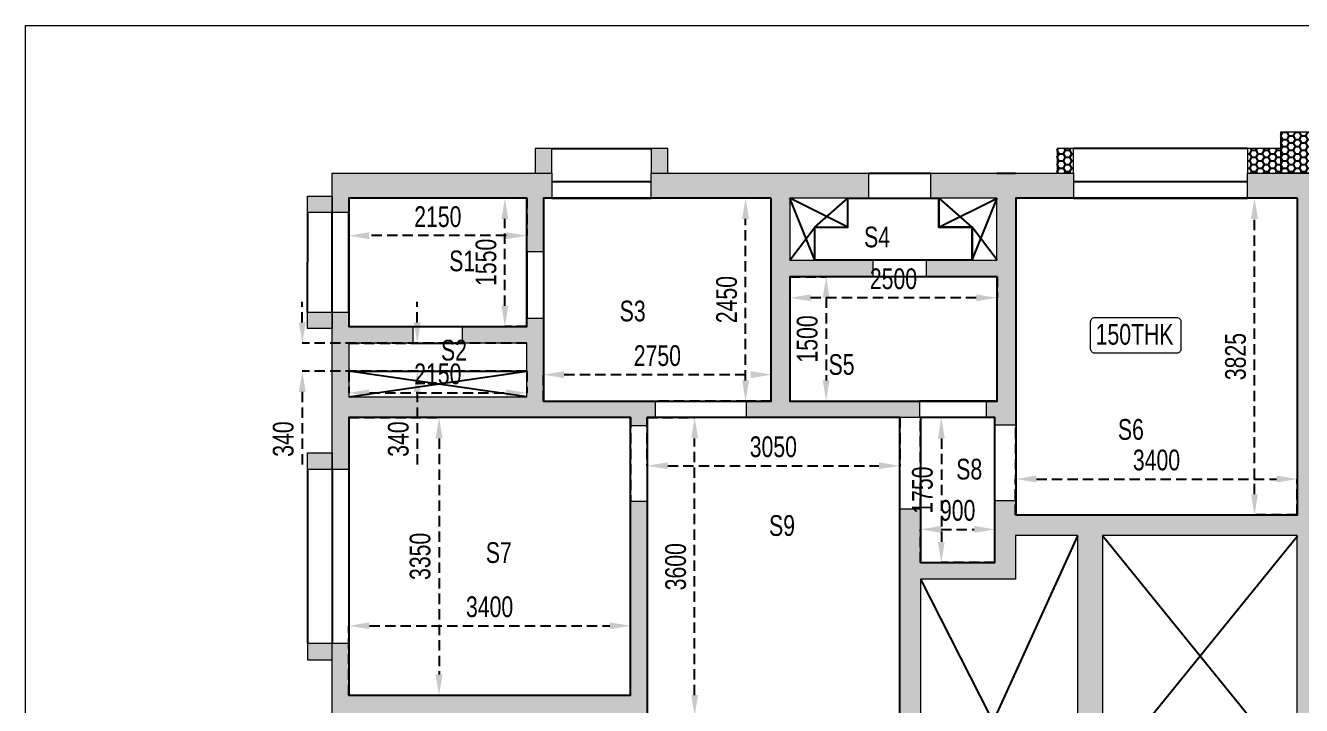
# Model space of a CAD drawing. Header units: millimetres. Extents: x 352 to 36305, y 188 to 51036.
# Drawn here: x 352 to 15754, y 42827 to 51036 of the extents above; entities that cross this region are included whole.
import ezdxf

# ---------------------------------------------------------------- set-up
doc = ezdxf.new("R2010")
doc.units = ezdxf.units.MM
doc.linetypes.add('HIDDEN', pattern=[0.375, 0.25, -0.125])
for name, color, linetype in [('$1$S-Non-Strl-RCW Hatch', 7, 'Continuous'), ('S-BEAM', 4, 'HIDDEN'), ('S-BEAM 1', 6, 'Continuous'), ('S-CUTOUT', 25, 'Continuous'), ('S-WALL HATCH', 251, 'Continuous')]:
    doc.layers.add(name, color=color, linetype=linetype)
for name, color, linetype, lineweight in [('A-WALL', 1, 'Continuous', 25), ("S-BEAM NO'S", 2, 'Continuous', 20), ('S-GENERAL', 252, 'Continuous', 20), ('s-text', 20, 'Continuous', 13), ('S-WALL', 100, 'Continuous', 20)]:
    doc.layers.add(name, color=color, linetype=linetype, lineweight=lineweight)
doc.styles.add('Dim.s & Anno.(Misc.)', font='ARIALN.TTF')
doc.styles.add('SOBHA', font='swisscl.ttf')
doc.dimstyles.new('S-100-2', dxfattribs={"dimscale": 100, "dimtxt": 2.5, "dimasz": 2.5, "dimexe": 0, "dimexo": 0, "dimgap": 1, "dimtad": 1, "dimdec": 0, "dimzin": 0, "dimdsep": 46, "dimtxsty": 'SOBHA', "dimcen": 0.0895, "dimclrd": 8, "dimclre": 8, "dimclrt": 2, "dimadec": 0, "dimazin": 0, "dimtfac": 1, "dimtdec": 0, "dimtofl": 0, "dimtmove": 0, "dimatfit": 3, "dimfxl": 0.18, "dimtolj": 1, "dimtzin": 0, "dimlwd": -1, "dimlwe": -1, "dimarcsym": 1})
pattern_1 = [(0, (-1181694.055, 214942.476), (75, 43.3012702), [50, -100]), (120, (-1181694.055, 214942.476), (-75, 43.3012702), [50, -100]), (60, (-1181694.055, 214942.476), (2e-14, 86.6025404), [-100, 50])]

# ---------------------------------------------------------------- blocks, each defined once
blk = doc.blocks.new('W02-TP-WALLS')
at = {"layer": 'S-WALL HATCH', "ltscale": 7.5, "transparency": 33554687}
h = blk.add_hatch(color=251, dxfattribs=at)
h.dxf.hatch_style = 1
h.paths.add_polyline_path([(457715, -262390), (457615, -262390), (457615, -261440), (457415, -261440), (457415, -262390), (455915, -262390), (455915, -259990), (455915, -259790), (455715, -259790), (455715, -262390), (452215, -262390), (452215, -261640), (452015, -261640), (452015, -262390), (452015, -262690), (457715, -262690)])
h.paths.add_polyline_path([(459965, -260140), (459115, -260140), (459115, -258540), (458865, -258540), (458865, -259790), (457665, -259790), (457665, -258540), (457415, -258540), (457415, -258765), (457415, -259790), (456825, -259790), (456825, -259990), (457415, -259990), (457415, -260790), (457615, -260790), (457615, -259990), (458865, -259990), (458865, -260390), (459765, -260390), (459765, -262390), (459248, -262390), (459248, -262690), (459965, -262690), (460140, -262690), (460140, -262490), (459965, -262490), (459965, -260340)])
h.paths.add_polyline_path([(456405, -258540), (455815, -258540), (455815, -256800), (455615, -256800), (455615, -258540), (452215, -258540), (452215, -257915), (452015, -257915), (452015, -259540), (452215, -259540), (452215, -258765), (456405, -258765)])
h.paths.add_polyline_path([(461815, -255140), (461565, -255140), (461565, -255390), (461565, -255640), (461565, -257190), (459115, -257190), (459115, -256600), (458865, -256600), (458865, -257440), (459115, -257440), (461565, -257440), (461565, -258790), (461815, -258790)])
h.paths.add_polyline_path([(460765, -255390), (459115, -255390), (459115, -253340), (461565, -253340), (461565, -253640), (461815, -253640), (461815, -253140), (462531, -253140), (462531, -252890), (461365, -252890), (461165, -252890), (461165, -253090), (459065, -253090), (458865, -253090), (458865, -255790), (459115, -255790), (459115, -255640), (460765, -255640)])
h.paths.add_polyline_path([(455815, -254940), (454015, -254940), (453815, -254940), (452015, -254940), (452015, -255190), (452015, -255815), (452215, -255815), (452215, -255190), (455615, -255190), (455615, -255890), (455815, -255890), (455815, -255190)])
h.paths.add_polyline_path([(457615, -251290), (457515, -251290), (457515, -250665), (457315, -250665), (457315, -251290), (452015, -251290), (452015, -251540), (452015, -252440), (452265, -252440), (452265, -252240), (452265, -251540), (453815, -251540), (453815, -252240), (453815, -252440), (453815, -252590), (454015, -252590), (454015, -251540), (457615, -251540)])
h.paths.add_polyline_path([(461365, -247890), (461365, -247640), (461365, -247365), (461165, -247365), (461165, -247640), (457315, -247640), (457315, -247890), (457315, -248565), (457515, -248565), (457515, -247890), (461165, -247890), (461165, -251290), (458525, -251290), (458525, -251540), (458865, -251540), (459065, -251540), (461165, -251540), (461165, -251541), (461365, -251541), (461365, -251540), (461365, -251290)])
h.paths.add_polyline_path([(473615, -261965), (473415, -261965), (473415, -262390), (471815, -262390), (471615, -262390), (469265, -262390), (469265, -258515), (469915, -258515), (469915, -258315), (469215, -258315), (469215, -258200), (469015, -258200), (469015, -258315), (469015, -261240), (468115, -261240), (468115, -261440), (469015, -261440), (469015, -262490), (468415, -262490), (468215, -262490), (468215, -262690), (469015, -262690), (473615, -262690)])
h.paths.add_polyline_path([(476465, -260090), (476465, -259690), (476265, -259690), (476265, -260090), (474565, -260090), (474565, -259640), (474365, -259640), (474365, -260090), (471815, -260090), (471815, -258540), (472605, -258540), (472605, -258315), (472515, -258315), (472515, -256550), (472315, -256550), (472315, -258315), (471615, -258315), (471015, -258315), (471015, -258515), (471615, -258515), (471615, -260090), (471615, -260340), (471815, -260340), (473415, -260340), (473415, -260765), (473615, -260765), (473615, -260340), (474365, -260340), (476465, -260340)])
h.paths.add_polyline_path([(476465, -257665), (476265, -257665), (476265, -258315), (474365, -258315), (473415, -258315), (473415, -258540), (474365, -258540), (474365, -258990), (474565, -258990), (474565, -258540), (476265, -258540), (476265, -258940), (476465, -258940)], flags=17)
h.paths.add_polyline_path([(476465, -254690), (474715, -254690), (474515, -254690), (472315, -254690), (472315, -254915), (472315, -255640), (472515, -255640), (472515, -254915), (476265, -254915), (476265, -255565), (476465, -255565), (476465, -254915)])
h.paths.add_polyline_path([(469215, -254480), (469015, -254480), (469015, -255140), (467315, -255140), (467315, -253090), (467415, -253090), (467415, -252890), (467315, -252890), (465215, -252890), (464331, -252890), (464331, -253140), (465215, -253140), (465465, -253140), (467065, -253140), (467065, -254190), (466265, -254190), (466265, -254390), (467065, -254390), (467065, -256940), (466915, -256940), (466915, -257190), (469015, -257190), (469015, -257290), (469215, -257290), (469215, -257190), (469215, -256940), (469215, -256840), (469015, -256840), (469015, -256940), (467315, -256940), (467315, -255340), (469015, -255340), (469015, -256030), (469215, -256030)])
h.paths.add_polyline_path([(465465, -257190), (466205, -257190), (466205, -256940), (465465, -256940), (465465, -254390), (465465, -254190), (465465, -254065), (465215, -254065), (465215, -262690), (465465, -262690), (465465, -261440), (465465, -261240)])
h.paths.add_polyline_path([(476465, -250390), (476265, -250390), (476265, -251040), (471475, -251040), (471475, -251290), (474515, -251290), (474715, -251290), (476465, -251290)])
h.paths.add_polyline_path([(476465, -247390), (471015, -247390), (470815, -247390), (470815, -247640), (472415, -247640), (472415, -248090), (470615, -248090), (470615, -248290), (472415, -248290), (472415, -249840), (471375, -249840), (471375, -250040), (472615, -250040), (472615, -247640), (476265, -247640), (476265, -248290), (476465, -248290)])
h.paths.add_polyline_path([(476465, -243340), (476215, -243340), (476215, -244040), (473615, -244040), (473415, -244040), (471015, -244040), (470815, -244040), (470815, -244290), (471015, -244290), (476465, -244290)])
h.paths.add_polyline_path([(474715, -241665), (476215, -241665), (476215, -241840), (476465, -241840), (476465, -241365), (474665, -241365), (474465, -241365), (474465, -242265), (473415, -242265), (470715, -242265), (470715, -242490), (470815, -242490), (470815, -243080), (471015, -243080), (471015, -242490), (473415, -242490), (473615, -242490), (474715, -242490)])
h.paths.add_polyline_path([(476465, -238615), (476465, -238015), (476265, -238015), (476265, -238615), (474465, -238615), (472865, -238615), (472865, -236300), (472665, -236300), (472665, -238865), (474465, -238865), (474665, -238865), (476465, -238865)])
h.paths.add_polyline_path([(476465, -234390), (476265, -234390), (476265, -235041), (472665, -235041), (472465, -235041), (472465, -235265), (472665, -235265), (472865, -235265), (476265, -235265), (476265, -235915), (476465, -235915)])
h.paths.add_polyline_path([(476465, -231340), (472465, -231340), (470765, -231340), (470765, -231640), (472465, -231640), (472465, -232990), (471365, -232990), (471365, -232440), (470715, -232440), (470715, -232640), (471165, -232640), (471165, -234130), (471365, -234130), (471365, -233240), (472465, -233240), (472465, -234030), (472665, -234030), (472665, -231640), (476265, -231640), (476265, -232290), (476465, -232290)])
h.paths.add_polyline_path([(471365, -235040), (471165, -235040), (469615, -235040), (469615, -232640), (470065, -232640), (470065, -232440), (469615, -232440), (469615, -231640), (470015, -231640), (470015, -231340), (469615, -231340), (469365, -231340), (469365, -232290), (468865, -232290), (468865, -232490), (469365, -232490), (469365, -232640), (469365, -233990), (469365, -234190), (469365, -235040), (469365, -235390), (469615, -235390), (469615, -235265), (471365, -235265)])
h.paths.add_polyline_path([(463965, -232490), (464515, -232490), (464515, -232290), (463965, -232290), (463965, -231340), (463065, -231340), (463065, -231640), (463665, -231640), (463665, -235465), (460265, -235465), (460265, -235290), (460015, -235290), (460015, -236040), (459115, -236040), (459115, -235390), (458865, -235390), (458865, -240165), (459115, -240165), (460515, -240165), (460515, -240855), (460715, -240855), (460715, -240665), (461415, -240665), (461415, -240365), (461315, -240365), (461315, -239815), (461015, -239815), (461015, -239965), (460715, -239965), (459115, -239965), (459115, -236240), (460015, -236240), (460265, -236240), (460265, -235715), (461015, -235715), (461015, -239315), (461315, -239315), (461315, -238815), (461315, -238615), (461315, -235715), (463665, -235715), (463665, -238615), (463665, -238815), (463965, -238815), (463965, -238615)])
h.paths.add_polyline_path([(460965, -231340), (459240, -231340), (459240, -231640), (460040, -231640), (460040, -232390), (459190, -232390), (459190, -232590), (460040, -232590), (460040, -234090), (460015, -234090), (460015, -234290), (460015, -234380), (460265, -234380), (460265, -231640), (460965, -231640)])
h.paths.add_polyline_path([(458490, -231340), (457540, -231340), (455865, -231340), (455865, -231640), (457315, -231640), (457315, -234090), (457015, -234090), (457015, -234290), (459105, -234290), (459105, -234090), (457540, -234090), (457540, -232590), (458540, -232590), (458540, -232390), (457540, -232390), (457540, -231640), (458490, -231640)])
h.paths.add_polyline_path([(455915, -234090), (454565, -234090), (454565, -233090), (454365, -233090), (454365, -233190), (453590, -233190), (453590, -233390), (454365, -233390), (454365, -234040), (452215, -234040), (452215, -233390), (452990, -233390), (452990, -233190), (452215, -233190), (452215, -233015), (452015, -233015), (452015, -234040), (452015, -234290), (452015, -234915), (452215, -234915), (452215, -234290), (454565, -234290), (455615, -234290), (455815, -234290), (455915, -234290)])
h.paths.add_polyline_path([(454665, -231340), (452015, -231340), (452015, -231640), (452015, -231815), (452215, -231815), (452215, -231640), (454365, -231640), (454365, -232290), (454565, -232290), (454565, -231640), (454665, -231640)])
h.paths.add_polyline_path([(455815, -237640), (455815, -235300), (455615, -235300), (455615, -237640), (452215, -237640), (452215, -237015), (452015, -237015), (452015, -237640), (452015, -237890), (453815, -237890), (454015, -237890), (455815, -237890)])
h.paths.add_polyline_path([(456455, -241290), (454015, -241290), (454015, -240240), (453815, -240240), (453815, -240390), (453815, -240590), (453815, -241290), (452215, -241290), (452215, -240590), (452215, -240390), (452015, -240390), (452015, -242290), (452215, -242290), (452215, -241515), (456455, -241515)])
h.paths.add_polyline_path([(457765, -245040), (457665, -245040), (457465, -245040), (455965, -245040), (455965, -242640), (456555, -242640), (456555, -242440), (455765, -242440), (455765, -245040), (452215, -245040), (452215, -244390), (452015, -244390), (452015, -245040), (452015, -245290), (457765, -245290)])
h.paths.add_polyline_path([(461365, -244040), (461165, -244040), (461165, -245040), (459065, -245040), (459065, -242365), (461165, -242365), (461165, -243290), (461365, -243290), (461365, -242365), (461365, -242115), (460715, -242115), (460515, -242115), (459065, -242115), (459065, -241515), (459065, -241290), (457365, -241290), (457365, -241515), (457465, -241515), (457465, -242440), (457465, -242640), (457465, -244240), (457665, -244240), (457665, -241515), (458865, -241515), (458865, -245040), (458515, -245040), (458515, -245290), (459015, -245290), (461165, -245290), (461165, -245565), (461365, -245565)])
h = blk.add_hatch(dxfattribs=at)
h.set_pattern_fill('ZIGZAG', color=251, scale=500)
h.set_pattern_definition([(0, (452215.334, -261440.394), (62.5, 62.5), [62.5, -62.5]), (90, (452277.834, -261440.394), (-62.5, 62.5), [62.5, -62.5])])
h.paths.add_polyline_path([(471615, -261240), (471815, -261240), (471815, -261390), (471615, -261390)])
h.paths.add_polyline_path([(471815, -260340), (471615, -260340), (471615, -260440), (471815, -260440)])
h.paths.add_polyline_path([(465465, -261240), (466015, -261240), (466015, -261440), (465465, -261440)])
h.paths.add_polyline_path([(460065, -260140), (459965, -260140), (459965, -260340), (460065, -260340)])
h.paths.add_polyline_path([(457415, -258765), (457315, -258765), (457315, -258540), (457415, -258540)])
h.paths.add_polyline_path([(456015, -259790), (455915, -259790), (455915, -259990), (456015, -259990)])
h.paths.add_polyline_path([(453390, -252240), (453815, -252240), (453815, -252440), (453390, -252440)])
h.paths.add_polyline_path([(452640, -252440), (452265, -252440), (452265, -252240), (452640, -252240)])
h.paths.add_polyline_path([(453815, -254690), (454015, -254690), (454015, -254940), (453815, -254940)])
h.paths.add_polyline_path([(458865, -252750), (459065, -252750), (459065, -253090), (458865, -253090)])
h.paths.add_polyline_path([(458865, -251540), (459065, -251540), (459065, -251640), (458865, -251640)])
h.paths.add_polyline_path([(465215, -253140), (465465, -253140), (465465, -253315), (465215, -253315)])
h.paths.add_polyline_path([(465465, -254190), (465615, -254190), (465615, -254390), (465465, -254390)])
h.paths.add_polyline_path([(469015, -253090), (468625, -253090), (468625, -252890), (469015, -252890)])
h.paths.add_polyline_path([(463515, -250490), (463715, -250490), (463715, -250990), (463515, -250990)])
h.paths.add_polyline_path([(463715, -248990), (463515, -248990), (463515, -249490), (463715, -249490)])
h.paths.add_polyline_path([(463715, -248190), (463515, -248190), (463515, -248690), (463715, -248690)])
h.paths.add_polyline_path([(463715, -246690), (463515, -246690), (463515, -247190), (463715, -247190)])
h.paths.add_polyline_path([(463715, -246390), (463515, -246390), (463515, -245890), (463715, -245890)])
h.paths.add_polyline_path([(463715, -244390), (463515, -244390), (463515, -244890), (463715, -244890)])
h.paths.add_polyline_path([(463715, -244090), (463515, -244090), (463515, -242565), (463715, -242565)])
h.paths.add_polyline_path([(460515, -241965), (460715, -241965), (460715, -242115), (460515, -242115)])
h.paths.add_polyline_path([(457465, -244890), (457665, -244890), (457665, -245040), (457465, -245040)])
h.paths.add_polyline_path([(453815, -240390), (453390, -240390), (453390, -240590), (453815, -240590)])
h.paths.add_polyline_path([(452215, -240390), (452640, -240390), (452640, -240590), (452215, -240590)])
h.paths.add_polyline_path([(453815, -237890), (454015, -237890), (454015, -238140), (453815, -238140)])
h.paths.add_polyline_path([(461315, -238615), (461990, -238615), (461990, -238815), (461315, -238815)])
h.paths.add_polyline_path([(463665, -238615), (462990, -238615), (462990, -238815), (463665, -238815)])
h.paths.add_polyline_path([(463965, -238615), (464065, -238615), (464065, -238815), (463965, -238815)])
h.paths.add_polyline_path([(465315, -238615), (465215, -238615), (465215, -238815), (465315, -238815)])
h.paths.add_polyline_path([(469315, -240665), (468675, -240665), (468675, -240465), (469315, -240465)])
h.paths.add_polyline_path([(467415, -240465), (467565, -240465), (467565, -240665), (467415, -240665)])
h.paths.add_polyline_path([(471015, -244040), (470815, -244040), (470815, -243890), (471015, -243890)])
h.paths.add_polyline_path([(471015, -244290), (470815, -244290), (470815, -244390), (471015, -244390)])
h.paths.add_polyline_path([(470815, -245990), (471015, -245990), (471015, -245890), (470815, -245890)])
h.paths.add_polyline_path([(470815, -246290), (471015, -246290), (471015, -246540), (470815, -246540)])
h.paths.add_polyline_path([(473415, -243590), (473615, -243590), (473615, -244040), (473415, -244040)])
h.paths.add_polyline_path([(473415, -242940), (473615, -242940), (473615, -242490), (473415, -242490)])
h.paths.add_polyline_path([(474665, -241365), (474465, -241365), (474465, -241165), (474665, -241165)])
h.paths.add_polyline_path([(474465, -238865), (474665, -238865), (474665, -239065), (474465, -239065)])
h.paths.add_polyline_path([(472865, -235265), (472665, -235265), (472665, -235365), (472865, -235365)])
h.paths.add_polyline_path([(472665, -235041), (472465, -235041), (472465, -234915), (472665, -234915)])
h.paths.add_polyline_path([(471165, -235040), (471365, -235040), (471365, -234915), (471165, -234915)])
h.paths.add_polyline_path([(469365, -233990), (469265, -233990), (469265, -234190), (469365, -234190)])
h.paths.add_polyline_path([(468165, -233990), (468465, -233990), (468465, -234190), (468165, -234190)])
h.paths.add_polyline_path([(467265, -233990), (467165, -233990), (467165, -234190), (467265, -234190)])
h.paths.add_polyline_path([(460015, -234290), (459915, -234290), (459915, -234090), (460015, -234090)])
h.paths.add_polyline_path([(455615, -234290), (455815, -234290), (455815, -234390), (455615, -234390)])
h.paths.add_polyline_path([(457465, -242440), (457365, -242440), (457365, -242640), (457465, -242640)])
h.paths.add_polyline_path([(471015, -247390), (470815, -247390), (470815, -247290), (471015, -247290)])
h.paths.add_polyline_path([(474515, -251290), (474715, -251290), (474715, -251790), (474515, -251790)])
h.paths.add_polyline_path([(474715, -254690), (474515, -254690), (474515, -254190), (474715, -254190)])
at = {"layer": 'A-WALL', "ltscale": 500}
blk.add_line((460040, -231340), (460265, -231340), dxfattribs=at)
at = {"layer": 'S-WALL', "color": 3}
for points in [[(452015, -231640), (452015, -231340), (454665, -231340), (454665, -231640), (454565, -231640), (454565, -232290), (454365, -232290), (454365, -231640), (452215, -231640), (452215, -231815), (452015, -231815)], [(459105, -234290), (457015, -234290), (457015, -234090), (457315, -234090), (457315, -231640), (455865, -231640), (455865, -231340), (457540, -231340), (458490, -231340), (458490, -231640), (457540, -231640), (457540, -232390), (458540, -232390), (458540, -232590), (457540, -232590), (457540, -234090), (459105, -234090)], [(460965, -231640), (460265, -231640), (460265, -234380), (460015, -234380), (460015, -234290), (459915, -234290), (459915, -234090), (460040, -234090), (460040, -232590), (459190, -232590), (459190, -232390), (460040, -232390), (460040, -231640), (459240, -231640), (459240, -231340), (460965, -231340)], [(455815, -237640), (455815, -237890), (454015, -237890), (454015, -238140), (453815, -238140), (453815, -237890), (452015, -237890), (452015, -237640), (452015, -237015), (452215, -237015), (452215, -237640), (455615, -237640), (455615, -235300), (455815, -235300)]]:
    blk.add_lwpolyline(points, close=True, dxfattribs=at)
for points in [[(463665, -238615), (463665, -235715), (461315, -235715), (461315, -238615)], [(461015, -239315), (461015, -235715), (460265, -235715), (460265, -236240), (460015, -236240), (459115, -236240), (459115, -239965)], [(458865, -240165), (458865, -235390), (459115, -235390), (459115, -236040), (460015, -236040), (460015, -235290), (460265, -235290), (460265, -235465), (463665, -235465), (463665, -231640), (463065, -231640), (463065, -231340), (463965, -231340)], [(452215, -234040), (454365, -234040), (454365, -233390), (453590, -233390), (453590, -233190), (454365, -233190), (454365, -233090), (454565, -233090), (454565, -234090), (455915, -234090), (455915, -234290), (455815, -234290), (455815, -234390), (455615, -234390), (455615, -234290), (454565, -234290), (452215, -234290), (452215, -234915), (452015, -234915), (452015, -234290), (452015, -234040), (452015, -233015), (452215, -233015), (452215, -233190), (452990, -233190), (452990, -233390), (452215, -233390), (452215, -234040)]]:
    blk.add_lwpolyline(points, dxfattribs=at)
blk = doc.blocks.new('*D139')
at = {"layer": 'Defpoints', "color": 0, "linetype": 'Continuous', "ltscale": 500, "transparency": 16777216}
for p in [(4254, 48952), (6404, 48952), (4254, 48499)]:
    blk.add_point(p, dxfattribs=at)
at = {"layer": 'S-BEAM', "color": 8, "ltscale": 500, "transparency": 16777216}
for p, q in [((4254, 48952), (4254, 48499)), ((6404, 48952), (6404, 48499)), ((6154, 48499), (4504, 48499))]:
    blk.add_line(p, q, dxfattribs=at)
at = {"layer": 'S-BEAM', "color": 8, "linetype": 'Continuous', "ltscale": 500, "transparency": 16777216}
for points in [[(4504, 48541), (4504, 48457), (4254, 48499)], [(6154, 48541), (6154, 48457), (6404, 48499)]]:
    blk.add_solid(points, dxfattribs=at)
at = {"layer": 'S-BEAM', "color": 2, "linetype": 'Continuous', "ltscale": 500, "transparency": 16777216, "insert": (5329, 48727), "char_height": 250, "attachment_point": 5, "style": 'SOBHA'}
blk.add_mtext('\\A1;2150', dxfattribs=at)
blk = doc.blocks.new('*D140')
at = {"layer": 'Defpoints', "color": 0, "linetype": 'Continuous', "ltscale": 500, "transparency": 16777216}
for p in [(6139, 48952), (6404, 48952), (6404, 47402)]:
    blk.add_point(p, dxfattribs=at)
at = {"layer": 'S-BEAM', "color": 8, "ltscale": 500, "transparency": 16777216}
for p, q in [((6404, 48952), (6139, 48952)), ((6139, 47652), (6139, 48702)), ((6404, 47402), (6139, 47402))]:
    blk.add_line(p, q, dxfattribs=at)
at = {"layer": 'S-BEAM', "color": 8, "linetype": 'Continuous', "ltscale": 500, "transparency": 16777216}
for points in [[(6097, 48702), (6180, 48702), (6139, 48952)], [(6097, 47652), (6180, 47652), (6139, 47402)]]:
    blk.add_solid(points, dxfattribs=at)
at = {"layer": 'S-BEAM', "color": 2, "linetype": 'Continuous', "ltscale": 500, "transparency": 16777216, "insert": (5911, 48177), "char_height": 250, "attachment_point": 5, "rotation": 90, "style": 'SOBHA'}
blk.add_mtext('\\A1;1550', dxfattribs=at)
blk = doc.blocks.new('*D141')
at = {"layer": 'Defpoints', "color": 0, "linetype": 'Continuous', "ltscale": 500, "transparency": 16777216}
for p in [(9044, 48952), (9354, 48952), (9354, 46502)]:
    blk.add_point(p, dxfattribs=at)
at = {"layer": 'S-BEAM', "color": 8, "ltscale": 500, "transparency": 16777216}
for p, q in [((9354, 48952), (9044, 48952)), ((9044, 46752), (9044, 48702)), ((9354, 46502), (9044, 46502))]:
    blk.add_line(p, q, dxfattribs=at)
at = {"layer": 'S-BEAM', "color": 8, "linetype": 'Continuous', "ltscale": 500, "transparency": 16777216}
for points in [[(9002, 48702), (9086, 48702), (9044, 48952)], [(9002, 46752), (9086, 46752), (9044, 46502)]]:
    blk.add_solid(points, dxfattribs=at)
at = {"layer": 'S-BEAM', "color": 2, "linetype": 'Continuous', "ltscale": 500, "transparency": 16777216, "insert": (8816, 47727), "char_height": 250, "attachment_point": 5, "rotation": 90, "style": 'SOBHA'}
blk.add_mtext('\\A1;2450', dxfattribs=at)
blk = doc.blocks.new('*D142')
at = {"layer": 'Defpoints', "color": 0, "linetype": 'Continuous', "ltscale": 500, "transparency": 16777216}
for p in [(9354, 46821), (6604, 46502), (9354, 46502)]:
    blk.add_point(p, dxfattribs=at)
at = {"layer": 'S-BEAM', "color": 8, "ltscale": 500, "transparency": 16777216}
for p, q in [((6604, 46502), (6604, 46821)), ((6854, 46821), (9104, 46821)), ((9354, 46502), (9354, 46821))]:
    blk.add_line(p, q, dxfattribs=at)
at = {"layer": 'S-BEAM', "color": 8, "linetype": 'Continuous', "ltscale": 500, "transparency": 16777216}
for points in [[(6854, 46863), (6854, 46779), (6604, 46821)], [(9104, 46863), (9104, 46779), (9354, 46821)]]:
    blk.add_solid(points, dxfattribs=at)
at = {"layer": 'S-BEAM', "color": 2, "linetype": 'Continuous', "ltscale": 500, "transparency": 16777216, "insert": (7979, 47049), "char_height": 250, "attachment_point": 5, "style": 'SOBHA'}
blk.add_mtext('\\A1;2750', dxfattribs=at)
blk = doc.blocks.new('*D143')
at = {"layer": 'Defpoints', "color": 0, "linetype": 'Continuous', "ltscale": 500, "transparency": 16777216}
for p in [(9579, 48002), (9579, 46502), (10017, 46502)]:
    blk.add_point(p, dxfattribs=at)
at = {"layer": 'S-BEAM', "color": 8, "ltscale": 500, "transparency": 16777216}
for p, q in [((9579, 48002), (10017, 48002)), ((10017, 47752), (10017, 46752)), ((9579, 46502), (10017, 46502))]:
    blk.add_line(p, q, dxfattribs=at)
at = {"layer": 'S-BEAM', "color": 8, "linetype": 'Continuous', "ltscale": 500, "transparency": 16777216}
for points in [[(9975, 47752), (10058, 47752), (10017, 48002)], [(9975, 46752), (10058, 46752), (10017, 46502)]]:
    blk.add_solid(points, dxfattribs=at)
at = {"layer": 'S-BEAM', "color": 2, "linetype": 'Continuous', "ltscale": 500, "transparency": 16777216, "insert": (9789, 47252), "char_height": 250, "attachment_point": 5, "rotation": 90, "style": 'SOBHA'}
blk.add_mtext('\\A1;1500', dxfattribs=at)
blk = doc.blocks.new('*D144')
at = {"layer": 'Defpoints', "color": 0, "linetype": 'Continuous', "ltscale": 500, "transparency": 16777216}
for p in [(9579, 48002), (12079, 48002), (9579, 47749)]:
    blk.add_point(p, dxfattribs=at)
at = {"layer": 'S-BEAM', "color": 8, "ltscale": 500, "transparency": 16777216}
for p, q in [((9579, 48002), (9579, 47749)), ((12079, 48002), (12079, 47749)), ((11829, 47749), (9829, 47749))]:
    blk.add_line(p, q, dxfattribs=at)
at = {"layer": 'S-BEAM', "color": 8, "linetype": 'Continuous', "ltscale": 500, "transparency": 16777216}
for points in [[(9829, 47790), (9829, 47707), (9579, 47749)], [(11829, 47790), (11829, 47707), (12079, 47749)]]:
    blk.add_solid(points, dxfattribs=at)
at = {"layer": 'S-BEAM', "color": 2, "linetype": 'Continuous', "ltscale": 500, "transparency": 16777216, "insert": (10829, 47977), "char_height": 250, "attachment_point": 5, "style": 'SOBHA'}
blk.add_mtext('\\A1;2500', dxfattribs=at)
blk = doc.blocks.new('*D145')
at = {"layer": 'Defpoints', "color": 0, "linetype": 'Continuous', "ltscale": 500, "transparency": 16777216}
for p in [(4254, 46862, 0), (6404, 46862, 0), (6404, 46601)]:
    blk.add_point(p, dxfattribs=at)
at = {"layer": 'S-BEAM', "color": 8, "ltscale": 500, "transparency": 16777216}
for p, q in [((4254, 46862), (4254, 46601)), ((6404, 46862), (6404, 46601)), ((4504, 46601), (6154, 46601))]:
    blk.add_line(p, q, dxfattribs=at)
at = {"layer": 'S-BEAM', "color": 8, "linetype": 'Continuous', "ltscale": 500, "transparency": 16777216}
for points in [[(4504, 46642), (4504, 46559), (4254, 46601)], [(6154, 46642), (6154, 46559), (6404, 46601)]]:
    blk.add_solid(points, dxfattribs=at)
at = {"layer": 'S-BEAM', "color": 2, "linetype": 'Continuous', "ltscale": 500, "transparency": 16777216, "insert": (5329, 46829), "char_height": 250, "attachment_point": 5, "style": 'SOBHA'}
blk.add_mtext('\\A1;2150', dxfattribs=at)
blk = doc.blocks.new('*D146')
at = {"layer": 'Defpoints', "color": 0, "linetype": 'Continuous', "ltscale": 500, "transparency": 16777216}
for p in [(4254, 47202), (4254, 46862, 0), (5081, 46862)]:
    blk.add_point(p, dxfattribs=at)
at = {"layer": 'S-BEAM', "color": 8, "ltscale": 500, "transparency": 16777216}
for p, q in [((5081, 47452), (5081, 47702)), ((4254, 47202), (5081, 47202)), ((4254, 46862), (5081, 46862)), ((5081, 46612), (5081, 45725))]:
    blk.add_line(p, q, dxfattribs=at)
at = {"layer": 'S-BEAM', "color": 8, "linetype": 'Continuous', "ltscale": 500, "transparency": 16777216}
for points in [[(5039, 47452), (5123, 47452), (5081, 47202)], [(5039, 46612), (5123, 46612), (5081, 46862)]]:
    blk.add_solid(points, dxfattribs=at)
at = {"layer": 'S-BEAM', "color": 2, "linetype": 'Continuous', "ltscale": 500, "transparency": 16777216, "insert": (4853, 46043), "char_height": 250, "attachment_point": 5, "rotation": 90, "style": 'SOBHA'}
blk.add_mtext('\\A1;340', dxfattribs=at)
blk = doc.blocks.new('*D147')
at = {"layer": 'Defpoints', "color": 0, "linetype": 'Continuous', "ltscale": 500, "transparency": 16777216}
for p in [(15704, 45561), (12304, 45127), (15704, 45127)]:
    blk.add_point(p, dxfattribs=at)
at = {"layer": 'S-BEAM', "color": 8, "ltscale": 500, "transparency": 16777216}
for p, q in [((12304, 45127), (12304, 45561)), ((12554, 45561), (15454, 45561)), ((15704, 45127), (15704, 45561))]:
    blk.add_line(p, q, dxfattribs=at)
at = {"layer": 'S-BEAM', "color": 8, "linetype": 'Continuous', "ltscale": 500, "transparency": 16777216}
for points in [[(12554, 45603), (12554, 45519), (12304, 45561)], [(15454, 45603), (15454, 45519), (15704, 45561)]]:
    blk.add_solid(points, dxfattribs=at)
at = {"layer": 'S-BEAM', "color": 2, "linetype": 'Continuous', "ltscale": 500, "transparency": 16777216, "insert": (14004, 45789), "char_height": 250, "attachment_point": 5, "style": 'SOBHA'}
blk.add_mtext('\\A1;3400', dxfattribs=at)
blk = doc.blocks.new('*D148')
at = {"layer": 'Defpoints', "color": 0, "linetype": 'Continuous', "ltscale": 500, "transparency": 16777216}
for p in [(15187, 48952), (15704, 48952), (15704, 45127)]:
    blk.add_point(p, dxfattribs=at)
at = {"layer": 'S-BEAM', "color": 8, "ltscale": 500, "transparency": 16777216}
for p, q in [((15704, 48952), (15187, 48952)), ((15187, 45377), (15187, 48702)), ((15704, 45127), (15187, 45127))]:
    blk.add_line(p, q, dxfattribs=at)
at = {"layer": 'S-BEAM', "color": 8, "linetype": 'Continuous', "ltscale": 500, "transparency": 16777216}
for points in [[(15145, 48702), (15229, 48702), (15187, 48952)], [(15145, 45377), (15229, 45377), (15187, 45127)]]:
    blk.add_solid(points, dxfattribs=at)
at = {"layer": 'S-BEAM', "color": 2, "linetype": 'Continuous', "ltscale": 500, "transparency": 16777216, "insert": (14959, 47039), "char_height": 250, "attachment_point": 5, "rotation": 90, "style": 'SOBHA'}
blk.add_mtext('\\A1;3825', dxfattribs=at)
blk = doc.blocks.new('*D149')
at = {"layer": 'Defpoints', "color": 0, "linetype": 'Continuous', "ltscale": 500, "transparency": 16777216}
for p in [(7654, 43789), (4254, 42952), (7654, 42952)]:
    blk.add_point(p, dxfattribs=at)
at = {"layer": 'S-BEAM', "color": 8, "ltscale": 500, "transparency": 16777216}
for p, q in [((4254, 42952), (4254, 43789)), ((4504, 43789), (7404, 43789)), ((7654, 42952), (7654, 43789))]:
    blk.add_line(p, q, dxfattribs=at)
at = {"layer": 'S-BEAM', "color": 8, "linetype": 'Continuous', "ltscale": 500, "transparency": 16777216}
for points in [[(4504, 43830), (4504, 43747), (4254, 43789)], [(7404, 43830), (7404, 43747), (7654, 43789)]]:
    blk.add_solid(points, dxfattribs=at)
at = {"layer": 'S-BEAM', "color": 2, "linetype": 'Continuous', "ltscale": 500, "transparency": 16777216, "insert": (5954, 44017), "char_height": 250, "attachment_point": 5, "style": 'SOBHA'}
blk.add_mtext('\\A1;3400', dxfattribs=at)
blk = doc.blocks.new('*D150')
at = {"layer": 'Defpoints', "color": 0, "linetype": 'Continuous', "ltscale": 500, "transparency": 16777216}
for p in [(4254, 46302), (4254, 42952), (5344, 42952)]:
    blk.add_point(p, dxfattribs=at)
at = {"layer": 'S-BEAM', "color": 8, "ltscale": 500, "transparency": 16777216}
for p, q in [((4254, 46302), (5344, 46302)), ((5344, 46052), (5344, 43202)), ((4254, 42952), (5344, 42952))]:
    blk.add_line(p, q, dxfattribs=at)
at = {"layer": 'S-BEAM', "color": 8, "linetype": 'Continuous', "ltscale": 500, "transparency": 16777216}
for points in [[(5302, 46052), (5386, 46052), (5344, 46302)], [(5302, 43202), (5386, 43202), (5344, 42952)]]:
    blk.add_solid(points, dxfattribs=at)
at = {"layer": 'S-BEAM', "color": 2, "linetype": 'Continuous', "ltscale": 500, "transparency": 16777216, "insert": (5116, 44627), "char_height": 250, "attachment_point": 5, "rotation": 90, "style": 'SOBHA'}
blk.add_mtext('\\A1;3350', dxfattribs=at)
blk = doc.blocks.new('*D151')
at = {"layer": 'Defpoints', "color": 0, "linetype": 'Continuous', "ltscale": 500, "transparency": 16777216}
for p in [(12054, 44953), (11154, 44552), (12054, 44552)]:
    blk.add_point(p, dxfattribs=at)
at = {"layer": 'S-BEAM', "color": 8, "ltscale": 500, "transparency": 16777216}
for p, q in [((11154, 44552), (11154, 44953)), ((11404, 44953), (11804, 44953)), ((12054, 44552), (12054, 44953))]:
    blk.add_line(p, q, dxfattribs=at)
at = {"layer": 'S-BEAM', "color": 8, "linetype": 'Continuous', "ltscale": 500, "transparency": 16777216}
for points in [[(11404, 44995), (11404, 44911), (11154, 44953)], [(11804, 44995), (11804, 44911), (12054, 44953)]]:
    blk.add_solid(points, dxfattribs=at)
at = {"layer": 'S-BEAM', "color": 2, "linetype": 'Continuous', "ltscale": 500, "transparency": 16777216, "insert": (11604, 45181), "char_height": 250, "attachment_point": 5, "style": 'SOBHA'}
blk.add_mtext('\\A1;900', dxfattribs=at)
blk = doc.blocks.new('*D152')
at = {"layer": 'Defpoints', "color": 0, "linetype": 'Continuous', "ltscale": 500, "transparency": 16777216}
for p in [(12054, 46302), (11407, 44552), (12054, 44552)]:
    blk.add_point(p, dxfattribs=at)
at = {"layer": 'S-BEAM', "color": 8, "ltscale": 500, "transparency": 16777216}
for p, q in [((12054, 46302), (11407, 46302)), ((11407, 46052), (11407, 44802)), ((12054, 44552), (11407, 44552))]:
    blk.add_line(p, q, dxfattribs=at)
at = {"layer": 'S-BEAM', "color": 8, "linetype": 'Continuous', "ltscale": 500, "transparency": 16777216}
for points in [[(11365, 46052), (11448, 46052), (11407, 46302)], [(11365, 44802), (11448, 44802), (11407, 44552)]]:
    blk.add_solid(points, dxfattribs=at)
at = {"layer": 'S-BEAM', "color": 2, "linetype": 'Continuous', "ltscale": 500, "transparency": 16777216, "insert": (11179, 45427), "char_height": 250, "attachment_point": 5, "rotation": 90, "style": 'SOBHA'}
blk.add_mtext('\\A1;1750', dxfattribs=at)
blk = doc.blocks.new('*D153')
at = {"layer": 'Defpoints', "color": 0, "linetype": 'Continuous', "ltscale": 500, "transparency": 16777216}
for p in [(7854, 46302), (10904, 46302), (10904, 45721)]:
    blk.add_point(p, dxfattribs=at)
at = {"layer": 'S-BEAM', "color": 8, "ltscale": 500, "transparency": 16777216}
for p, q in [((7854, 46302), (7854, 45721)), ((10904, 46302), (10904, 45721)), ((8104, 45721), (10654, 45721))]:
    blk.add_line(p, q, dxfattribs=at)
at = {"layer": 'S-BEAM', "color": 8, "linetype": 'Continuous', "ltscale": 500, "transparency": 16777216}
for points in [[(8104, 45762), (8104, 45679), (7854, 45721)], [(10654, 45762), (10654, 45679), (10904, 45721)]]:
    blk.add_solid(points, dxfattribs=at)
at = {"layer": 'S-BEAM', "color": 2, "linetype": 'Continuous', "ltscale": 500, "transparency": 16777216, "insert": (9379, 45949), "char_height": 250, "attachment_point": 5, "style": 'SOBHA'}
blk.add_mtext('\\A1;3050', dxfattribs=at)
blk = doc.blocks.new('*D154')
at = {"layer": 'Defpoints', "color": 0, "linetype": 'Continuous', "ltscale": 500, "transparency": 16777216}
for p in [(7854, 46302), (8429, 46302), (7854, 42702)]:
    blk.add_point(p, dxfattribs=at)
at = {"layer": 'S-BEAM', "color": 8, "ltscale": 500, "transparency": 16777216}
for p, q in [((7854, 46302), (8429, 46302)), ((8429, 42952), (8429, 46052)), ((7854, 42702), (8429, 42702))]:
    blk.add_line(p, q, dxfattribs=at)
at = {"layer": 'S-BEAM', "color": 8, "linetype": 'Continuous', "ltscale": 500, "transparency": 16777216}
for points in [[(8387, 46052), (8471, 46052), (8429, 46302)], [(8387, 42952), (8471, 42952), (8429, 42702)]]:
    blk.add_solid(points, dxfattribs=at)
at = {"layer": 'S-BEAM', "color": 2, "linetype": 'Continuous', "ltscale": 500, "transparency": 16777216, "insert": (8201, 44502), "char_height": 250, "attachment_point": 5, "rotation": 90, "style": 'SOBHA'}
blk.add_mtext('\\A1;3600', dxfattribs=at)
blk = doc.blocks.new('*D212')
at = {"layer": 'Defpoints', "color": 0, "linetype": 'Continuous', "ltscale": 500, "transparency": 16777216}
for p in [(6404, 47202), (3693, 46862), (6404, 46862)]:
    blk.add_point(p, dxfattribs=at)
at = {"layer": 'S-BEAM', "color": 8, "ltscale": 500, "transparency": 16777216}
for p, q in [((3693, 47452), (3693, 47702)), ((6404, 47202), (3693, 47202)), ((6404, 46862), (3693, 46862)), ((3693, 46612), (3693, 45725))]:
    blk.add_line(p, q, dxfattribs=at)
at = {"layer": 'S-BEAM', "color": 8, "linetype": 'Continuous', "ltscale": 500, "transparency": 16777216}
for points in [[(3651, 47452), (3734, 47452), (3693, 47202)], [(3651, 46612), (3734, 46612), (3693, 46862)]]:
    blk.add_solid(points, dxfattribs=at)
at = {"layer": 'S-BEAM', "color": 2, "linetype": 'Continuous', "ltscale": 500, "transparency": 16777216, "insert": (3464, 46043), "char_height": 250, "attachment_point": 5, "rotation": 90, "style": 'SOBHA'}
blk.add_mtext('\\A1;340', dxfattribs=at)

msp = doc.modelspace()

# ---------------------------------------------------------------- hatches: boundary and pattern name
at = {"layer": '$1$S-Non-Strl-RCW Hatch', "linetype": 'Continuous', "ltscale": 500, "transparency": 33554687}
h = msp.add_hatch(dxfattribs=at)
h.set_pattern_fill('HONEY', color=25, scale=400)
h.set_pattern_definition(pattern_1)
h.paths.add_polyline_path([(15504.2, 49251.8), (15504.2, 49751.8), (16004.2, 49751.8), (16004.2, 49251.8)])
h.paths.add_polyline_path([(15504.2, 49251.8), (15504.2, 49551.8), (15104.2, 49551.8), (15104.2, 49251.8)])
h.paths.add_polyline_path([(13004.2, 49251.8), (13004.2, 49551.8), (12804.2, 49551.8), (12804.2, 49251.8)])
h = msp.add_hatch(dxfattribs=at)
h.set_pattern_fill('HONEY', color=25, scale=400)
h.set_pattern_definition(pattern_1)
h.paths.add_polyline_path([(8104.2, 49251.8), (8104.2, 49551.8), (7904.2, 49551.8), (7904.2, 49251.8)])
h.paths.add_polyline_path([(6704.2, 49251.8), (6704.2, 49551.8), (6504.2, 49551.8), (6504.2, 49251.8)])
h.paths.add_polyline_path([(4054.2, 48776.8), (3754.2, 48776.8), (3754.2, 48976.8), (4054.2, 48976.8)])
h.paths.add_polyline_path([(4054.2, 47376.8), (3754.2, 47376.8), (3754.2, 47576.8), (4054.2, 47576.8)])
h.paths.add_polyline_path([(4054.2, 45676.8), (3754.2, 45676.8), (3754.2, 45876.8), (4054.2, 45876.8)])
h.paths.add_polyline_path([(4054.2, 43576.8), (3754.2, 43576.8), (3754.2, 43376.8), (4054.2, 43376.8)])

# ---------------------------------------------------------------- linework, layer by layer
at = {"layer": 'S-BEAM', "ltscale": 500}
for p, q in [((6604.2, 48301.8), (6604.2, 47501.8)), ((9054.2, 46501.8), (7954.2, 46501.8)), ((7654.2, 46301.8), (7654.2, 45291.8)), ((7854.2, 46301.8), (7854.2, 45291.8)), ((9054.2, 46301.8), (7954.2, 46301.8)), ((10904.2, 45201.8), (10904.2, 46301.8)), ((12054.2, 46301.8), (11144.2, 46301.8)), ((11154.2, 45201.8), (11154.2, 46301.8)), ((12054.2, 45301.8), (12054.2, 46211.8)), ((12304.2, 45301.8), (12304.2, 46211.8))]:
    msp.add_line(p, q, dxfattribs=at)
at = {"layer": 'S-BEAM', "color": 41, "linetype": 'Continuous', "ltscale": 500, "true_color": 0xf4ee51}
for points in [[(6404.2, 48301.8), (6404.2, 48951.8), (4254.2, 48951.8), (4254.2, 48776.8), (4254.2, 47577.4), (4254.2, 47401.8), (5029.2, 47401.8), (5629.2, 47401.8), (6404.2, 47401.8), (6404.2, 47501.8)], [(9354.2, 48951.8), (7904.2, 48951.8), (6704.2, 48951.8), (6604.2, 48951.8), (6604.2, 48301.8), (6604.2, 47501.8), (6604.2, 46501.8), (7954.2, 46501.8), (9054.2, 46501.8), (9354.2, 46501.8)], [(15704.2, 48951.8), (15104.2, 48951.8), (13004.2, 48951.8), (12304.2, 48951.8), (12304.2, 46211.8), (12304.2, 45301.8), (12304.2, 45301.8), (12304.2, 45126.8), (15704.2, 45126.8)], [(12079.2, 48001.8), (11229.2, 48001.8), (10579.2, 48001.8), (9579.2, 48001.8), (9579.2, 46501.8), (11144.2, 46501.8), (12054.2, 46501.8), (12079.2, 46501.8)], [(7654.2, 45291.8), (7654.2, 46301.8), (6604.2, 46301.8), (4254.2, 46301.8), (4254.2, 45676.8), (4254.2, 43576.8), (4254.2, 42951.8), (7654.2, 42951.8)], [(10904.2, 45201.8), (10904.2, 46301.8), (9054.2, 46301.8), (7954.2, 46301.8), (7854.2, 46301.8), (7854.2, 46201.8), (7854.2, 45291.8), (7854.2, 42951.8), (7854.2, 42701.8), (6054.2, 42701.8), (6054.2, 42451.8), (6054.2, 40351.8), (6054.2, 39301.8), (8494.2, 39301.8), (9404.2, 39301.8), (10904.2, 39301.8), (10904.2, 40426.8)], [(12054.2, 46211.8), (12054.2, 46301.8), (11954.2, 46301.8), (11154.2, 46301.8), (11154.2, 45201.8), (11154.2, 44551.8), (12054.2, 44551.8), (12054.2, 45301.8)]]:
    msp.add_lwpolyline(points, close=True, dxfattribs=at)
at = {"layer": 'S-BEAM', "color": 41, "linetype": 'Continuous', "ltscale": 500, "true_color": 0xf4ee51, "elevation": 0}
msp.add_lwpolyline([(9879.2, 48201.8), (9879.2, 48601.9), (10279.2, 48601.9), (10279.2, 48951.8), (11377, 48951.8), (11377, 48601.9), (11779.2, 48601.9), (11779.2, 48201.8)], close=True, dxfattribs=at)
at = {"layer": 'S-BEAM 1', "color": 1, "ltscale": 500}
for p, q in [((6704.2, 49551.8, 0), (7904.2, 49551.8, 0)), ((15104.2, 49551.8, 0), (13004.2, 49551.8, 0)), ((6704.2, 49151.8), (7904.2, 49151.8)), ((10529.2, 49251.8), (11279.2, 49251.8)), ((13004.2, 49151.8), (15104.2, 49151.8)), ((6704.2, 48951.8), (7904.2, 48951.8)), ((10529.2, 48951.8), (11279.2, 48951.8)), ((13004.2, 48951.8), (15104.2, 48951.8)), ((3754.2, 48776.8, 0), (3753.9, 47576.8)), ((4054.2, 47577.4), (4054.2, 48776.8)), ((4254.2, 47577.4), (4254.2, 48776.8)), ((6404.2, 48301.8), (6404.2, 47501.8)), ((11229.2, 48201.8), (10579.2, 48201.8)), ((11229.2, 48001.8), (10579.2, 48001.8)), ((5029.2, 47401.8), (5629.2, 47401.8)), ((5029.2, 47201.8), (5629.2, 47201.8)), ((4254.2, 46861.8, 0), (6404.2, 46861.8, 0)), ((12054.2, 46501.8), (11144.2, 46501.8)), ((3754.2, 45676.8, 0), (3754.2, 43576.8, 0)), ((4054.2, 45676.8), (4054.2, 43576.8)), ((4254.2, 45676.8), (4254.2, 43576.8))]:
    msp.add_line(p, q, dxfattribs=at)
at = {"layer": 'S-BEAM 1', "color": 1, "ltscale": 500, "elevation": 0}
for points in [[(9879.2, 48201.8), (9879.2, 48601.9), (10279.2, 48601.8), (10279.2, 48951.8)], [(11779.2, 48201.8), (11779.2, 48601.9), (11377, 48601.9), (11377, 48951.8)]]:
    msp.add_lwpolyline(points, dxfattribs=at)
at = {"layer": 'S-CUTOUT', "color": 35}
for p, q in [((9879.2, 48201.8, 0), (9579.2, 48951.8, 0)), ((10279.2, 48601.8, 0), (9579.2, 48951.8, 0)), ((9879.2, 48601.9, 0), (10279.2, 48951.8, 0)), ((11377, 48601.9, 0), (12079.2, 48951.8, 0)), ((11779.2, 48601.9, 0), (11379.2, 48951.8, 0)), ((9579.2, 48201.8, 0), (9879.2, 48601.9, 0)), ((4254.2, 46551.8, 0), (6404.2, 46861.8, 0)), ((6404.2, 46551.8, 0), (4254.2, 46861.8, 0)), ((11154.2, 40700.1), (13054.2, 44876.8, 0)), ((15704.2, 41976.8, 0), (13354.2, 44876.8)), ((13354.2, 41976.8, 0), (15704.2, 44876.8)), ((11154.2, 44351.8), (13054.2, 40626.8))]:
    msp.add_line(p, q, dxfattribs=at)
at = {"layer": 'S-CUTOUT', "color": 35, "elevation": 0}
for points in [[(11779.2, 48201.8), (12079.2, 48951.8)], [(12079.2, 48201.8), (11779.2, 48601.9)]]:
    msp.add_lwpolyline(points, dxfattribs=at)
at = {"layer": 'S-GENERAL', "color": 252, "ltscale": 7.5}
msp.add_lwpolyline([(352.2, 51036.1), (36305.1, 51036.1), (36305.1, 188.5), (352.2, 188.5)], close=True, dxfattribs=at)
at = {"layer": 'S-GENERAL', "color": 160}
msp.add_lwpolyline([(13259.2, 47510), (14249.8, 47510, -0.4142136), (14299.8, 47460), (14299.8, 47131.1, -0.4142136), (14249.8, 47081.1), (13259.2, 47081.1, -0.4142136), (13209.2, 47131.1), (13209.2, 47460, -0.4142136)], format="xyb", close=True, dxfattribs=at)
at = {"layer": 'S-WALL', "ltscale": 500, "elevation": 0}
msp.add_lwpolyline([(15504.2, 49251.8), (15504.2, 49751.8), (16004.2, 49751.8), (16004.2, 49251.8), (15504.2, 49251.8)], dxfattribs=at)
for points in [[(6704.2, 49251.8), (6704.2, 49551.8), (6504.2, 49551.8), (6504.2, 49251.8)], [(8104.2, 49251.8), (8104.2, 49551.8), (7904.2, 49551.8), (7904.2, 49251.8)], [(13004.2, 49251.8), (13004.2, 49551.8), (12804.2, 49551.8), (12804.2, 49251.8)], [(15504.2, 49251.8), (15504.2, 49551.8), (15104.2, 49551.8), (15104.2, 49251.8)], [(4054.2, 48776.8), (3754.2, 48776.8), (3754.2, 48976.8), (4054.2, 48976.8)], [(4054.2, 47376.8), (3754.2, 47376.8), (3754.2, 47576.8), (4054.2, 47576.8)], [(4054.2, 45676.8), (3754.2, 45676.8), (3754.2, 45876.8), (4054.2, 45876.8)], [(4054.2, 43576.8), (3754.2, 43576.8), (3754.2, 43376.8), (4054.2, 43376.8)]]:
    msp.add_lwpolyline(points, close=True, dxfattribs=at)

# ---------------------------------------------------------------- block references
at = {"layer": 'S-BEAM'}
msp.add_blockref('W02-TP-WALLS', (-447961.2, 280592.2), dxfattribs=at)

# ---------------------------------------------------------------- texts
at = {"layer": "S-BEAM NO'S", "color": 3, "linetype": 'Continuous', "style": 'SOBHA'}
for s, p in [('S4', (10474.4, 48358.4, 0)), ('S1', (5466.4, 48069.4, 0)), ('S3', (7524.4, 47464.4, 0)), ('S2', (5367.4, 46991.4, 0)), ('S5', (10045.9, 46818.4, 0)), ('S6', (13538.4, 46034.9, 0)), ('S8', (11586.9, 45555.4, 0)), ('S9', (9327.4, 44874.4, 0)), ('S7', (5908.4, 44547.9, 0))]:
    msp.add_text(s, height=250, dxfattribs=at).set_placement(p)
at = {"layer": 's-text', "color": 2, "insert": (13269.6, 47432.9, -416), "char_height": 250, "width": 3976.363, "attachment_point": 1, "style": 'Dim.s & Anno.(Misc.)'}
msp.add_mtext('{\\fSwis721 LtCn BT|b0|i0|c0|p34;150THK }', dxfattribs=at)

# ---------------------------------------------------------------- dimensions: what is measured, and where the dimension line sits
at = {"layer": 'S-BEAM', "color": 41, "linetype": 'Continuous', "ltscale": 500, "true_color": 0xf4ee51}
for base, p1, p2, picture, middle in [((4254.2, 48499), (6404.2, 48951.8), (4254.2, 48951.8), '*D139', (5329.2, 48727.1)), ((9579.2, 47748.5), (12079.2, 48001.8), (9579.2, 48001.8), '*D144', (10829.2, 47976.6)), ((9354.2, 46821), (6604.2, 46501.8), (9354.2, 46501.8), '*D142', (7979.2, 47049.1)), ((10904.2, 45720.5), (7854.2, 46301.8), (10904.2, 46301.8), '*D153', (9379.2, 45948.7)), ((15704.2, 45561), (12304.2, 45126.8), (15704.2, 45126.8), '*D147', (14004.2, 45789.2)), ((12054.2, 44953), (11154.2, 44551.8), (12054.2, 44551.8), '*D151', (11604.2, 45181.1)), ((7654.2, 43788.5), (4254.2, 42951.8), (7654.2, 42951.8), '*D149', (5954.2, 44016.7))]:
    dim = msp.add_linear_dim(base=base, p1=p1, p2=p2, dimstyle='S-100-2', dxfattribs=at)
    dim.commit()
    dim.dimension.update_dxf_attribs({"geometry": picture, "text_midpoint": middle})
for base, p1, p2, picture, middle in [((6138.5, 48951.8), (6404.2, 47401.8), (6404.2, 48951.8), '*D140', (5910.5, 48176.8)), ((9044, 48951.8), (9354.2, 46501.8), (9354.2, 48951.8), '*D141', (8816, 47726.8)), ((15187, 48951.8), (15704.2, 45126.8), (15704.2, 48951.8), '*D148', (14958.9, 47039.3)), ((10016.5, 46501.8), (9579.2, 48001.8), (9579.2, 46501.8), '*D143', (9788.5, 47251.8)), ((5081, 46861.8), (4254.2, 47201.8), (4254.2, 46861.8, 0), '*D146', (4852.9, 46043.3)), ((8429, 46301.8), (7854.2, 42701.8), (7854.2, 46301.8), '*D154', (8200.9, 44501.8)), ((11406.5, 44551.8), (12054.2, 46301.8), (12054.2, 44551.8), '*D152', (11178.5, 45426.8))]:
    dim = msp.add_linear_dim(base=base, p1=p1, p2=p2, angle=90, dimstyle='S-100-2', dxfattribs=at)
    dim.commit()
    dim.dimension.update_dxf_attribs({"geometry": picture, "text_midpoint": middle})
for p1, p2, distance, picture, middle in [((6404.2, 47201.8), (6404.2, 46861.8), -2711.6, '*D212', (3464.4, 46043.3)), ((4254.2, 46861.8, 0), (6404.2, 46861.8, 0), -261.3, '*D145', (5329.2, 46828.6)), ((4254.2, 46301.8), (4254.2, 42951.8), 1089.9, '*D150', (5115.9, 44626.8))]:
    dim = msp.add_aligned_dim(p1=p1, p2=p2, distance=distance, dimstyle='S-100-2', dxfattribs=at)
    dim.commit()
    dim.dimension.update_dxf_attribs({"geometry": picture, "text_midpoint": middle})

doc.saveas('drawing.dxf')
